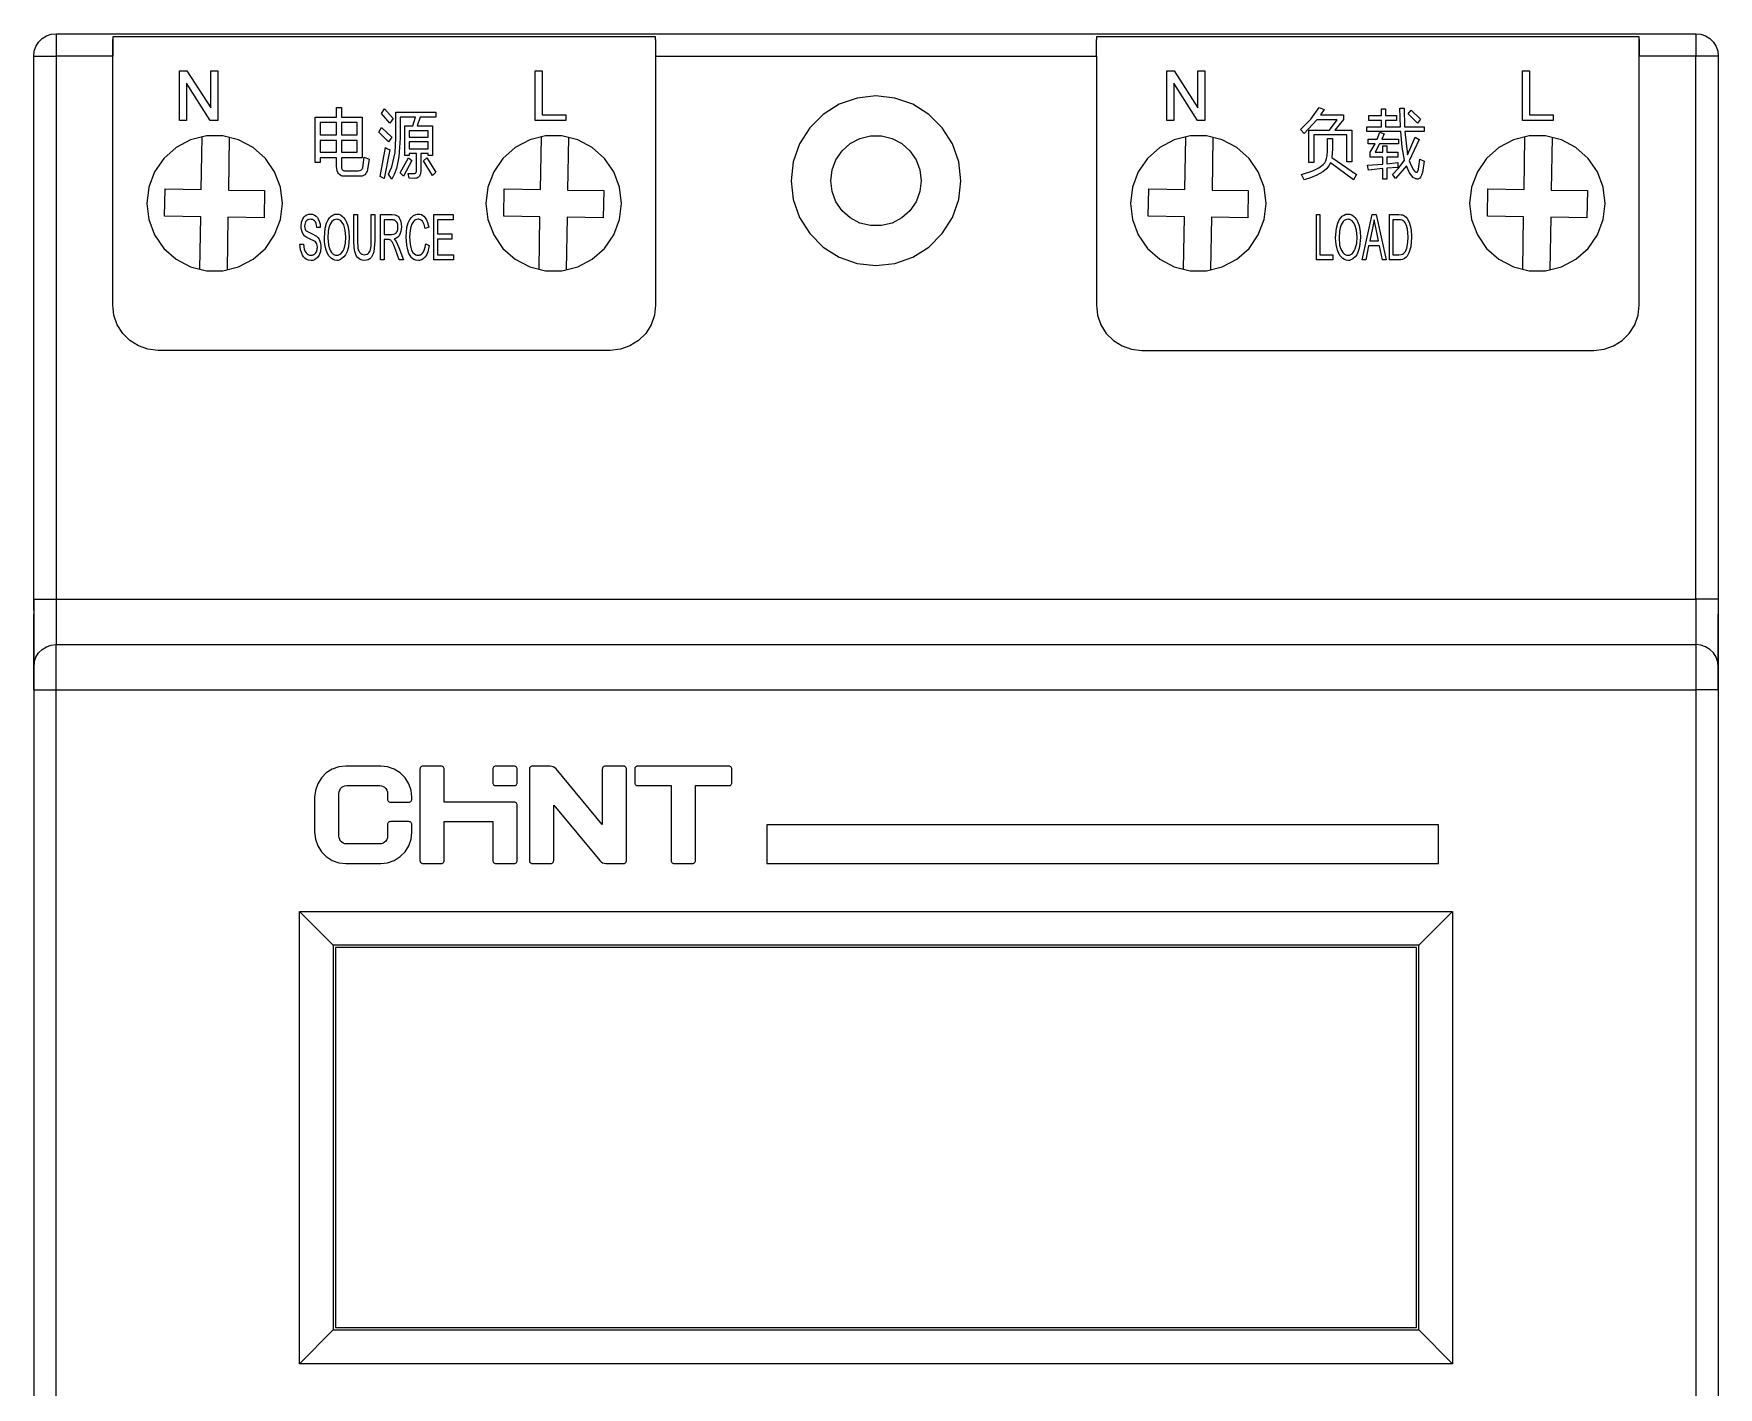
# Model space of a CAD drawing. Header units: millimetres. Extents: x 0 to 75, y 0 to 121.
# Drawn here: x 0 to 74.5, y 61.2 to 121.1 of the extents above; entities that cross this region are included whole.
import ezdxf

# ---------------------------------------------------------------- set-up
doc = ezdxf.new("R2010")
doc.units = ezdxf.units.MM

# ---------------------------------------------------------------- blocks, each defined once
blk = doc.blocks.new('CHINT_4c5fe683b9055cad9b0f251899391779_FACE_0')
at = {"color": 141, "linetype": 'Continuous', "true_color": 0x40d9ff}
for p, q in [((1, 121.067), (73.5, 121.067)), ((0, 96.067), (0, 120.067)), ((74.5, 120.067), (74.5, 96.067)), ((0, 95.567), (0, 96.067)), ((74.5, 96.067), (74.5, 95.567)), ((1, 94.067), (73.5, 94.067)), ((13.25, 80.767), (11.75, 82.267)), ((11.75, 82.267), (62.75, 82.267)), ((11.75, 62.267), (11.75, 82.267)), ((61.25, 80.767), (62.75, 82.267)), ((62.75, 82.267), (62.75, 62.267)), ((13.25, 80.767), (13.25, 63.767)), ((61.25, 80.767), (13.25, 80.767)), ((61.25, 63.767), (61.25, 80.767)), ((11.75, 62.267), (13.25, 63.767)), ((13.25, 63.767), (61.25, 63.767)), ((62.75, 62.267), (61.25, 63.767)), ((62.75, 62.267), (11.75, 62.267))]:
    blk.add_line(p, q, dxfattribs=at)
for points in [[(0, 120.067), (0.025, 120.29), (0.099, 120.501), (0.218, 120.691), (0.377, 120.849), (0.566, 120.968), (0.777, 121.042), (1, 121.067)], [(1, 121.067), (1, 121.042), (1, 120.968), (1, 120.849), (1, 120.691), (1, 120.501), (1, 120.29), (1, 120.067)], [(3.5, 120.81), (3.5, 120.067), (1, 120.067), (1, 96.067), (73.5, 96.067), (73.5, 120.067), (71, 120.067), (71, 120.81)], [(27.5, 120.81), (27.5, 120.933), (3.5, 120.933), (3.5, 120.81)], [(3.5, 120.067), (3.5, 120.275), (3.5, 120.474), (3.5, 120.655), (3.5, 120.81)], [(27.5, 120.81), (27.5, 120.067), (47, 120.067), (47, 120.81)], [(27.5, 120.81), (27.5, 120.655), (27.5, 120.474), (27.5, 120.275), (27.5, 120.067)], [(71, 120.81), (71, 120.933), (47, 120.933), (47, 120.81)], [(47, 120.067), (47, 120.275), (47, 120.474), (47, 120.655), (47, 120.81)], [(71, 120.81), (71, 120.655), (71, 120.474), (71, 120.275), (71, 120.067)], [(73.5, 121.067), (73.723, 121.042), (73.934, 120.968), (74.123, 120.849), (74.282, 120.691), (74.401, 120.501), (74.475, 120.29), (74.5, 120.067)], [(73.5, 121.067), (73.5, 121.042), (73.5, 120.968), (73.5, 120.849), (73.5, 120.691), (73.5, 120.501), (73.5, 120.29), (73.5, 120.067)], [(0, 120.067), (0.025, 120.067), (0.099, 120.067), (0.218, 120.067), (0.377, 120.067), (0.566, 120.067), (0.777, 120.067), (1, 120.067)], [(27.5, 120.067), (27.5, 109.067), (27.45, 108.622), (27.302, 108.199), (27.064, 107.82), (26.747, 107.504), (26.368, 107.265), (25.945, 107.117), (25.5, 107.067), (5.5, 107.067), (5.055, 107.117), (4.632, 107.265), (4.253, 107.504), (3.936, 107.82), (3.698, 108.199), (3.55, 108.622), (3.5, 109.067), (3.5, 120.067)], [(47, 120.067), (47, 109.067), (47.05, 108.622), (47.198, 108.199), (47.436, 107.82), (47.753, 107.504), (48.132, 107.265), (48.555, 107.117), (49, 107.067), (69, 107.067), (69.445, 107.117), (69.868, 107.265), (70.247, 107.504), (70.564, 107.82), (70.802, 108.199), (70.95, 108.622), (71, 109.067), (71, 120.067)], [(74.5, 120.067), (74.475, 120.067), (74.401, 120.067), (74.282, 120.067), (74.123, 120.067), (73.934, 120.067), (73.723, 120.067), (73.5, 120.067)], [(6.446, 117.233), (6.446, 119.433), (6.773, 119.433), (7.828, 117.792), (7.828, 119.433), (8.138, 119.433), (8.138, 117.233), (7.81, 117.233), (6.756, 118.875), (6.756, 117.233), (6.446, 117.233)], [(22.184, 119.433), (22.494, 119.433), (22.494, 117.487), (23.538, 117.487), (23.538, 117.233), (22.184, 117.233), (22.184, 119.433)], [(50.107, 117.233), (50.107, 119.433), (50.435, 119.433), (51.489, 117.792), (51.489, 119.433), (51.799, 119.433), (51.799, 117.233), (51.472, 117.233), (50.417, 118.875), (50.417, 117.233), (50.107, 117.233)], [(65.846, 117.233), (65.846, 119.433), (66.156, 119.433), (66.156, 117.487), (67.199, 117.487), (67.199, 117.233), (65.846, 117.233)], [(12.452, 117.384), (13.398, 117.384), (13.398, 117.811), (13.611, 117.811), (13.611, 117.384), (14.526, 117.384), (14.526, 115.585), (13.611, 115.585), (13.611, 115.205), (13.619, 115.127), (13.631, 115.089), (13.645, 115.064), (13.664, 115.042), (13.688, 115.024), (13.713, 115.014), (13.742, 115.008), (13.771, 115.006), (14.353, 115.006), (14.427, 115.015), (14.462, 115.028), (14.497, 115.049), (14.524, 115.076), (14.542, 115.105), (14.552, 115.129), (14.56, 115.154), (14.617, 115.616), (14.83, 115.516), (14.763, 115.069), (14.743, 114.996), (14.721, 114.94), (14.685, 114.882), (14.639, 114.833), (14.581, 114.795), (14.522, 114.774), (14.472, 114.765), (14.421, 114.762), (13.752, 114.762), (13.644, 114.775), (13.578, 114.799), (13.523, 114.836), (13.481, 114.881), (13.45, 114.933), (13.421, 115.009), (13.403, 115.109), (13.398, 115.21), (13.398, 115.585), (12.666, 115.585), (12.666, 115.372), (12.452, 115.372), (12.452, 117.384)], [(15.508, 117.75), (15.898, 117.316), (15.746, 117.11), (15.379, 117.544), (15.508, 117.75)], [(33.594, 115.402), (33.5, 114.567), (33.594, 113.733), (33.871, 112.94), (34.318, 112.229), (34.912, 111.635), (35.623, 111.189), (36.416, 110.911), (37.25, 110.817), (38.084, 110.911), (38.877, 111.189), (39.588, 111.635), (40.182, 112.229), (40.629, 112.94), (40.906, 113.733), (41, 114.567), (40.906, 115.402), (40.629, 116.194), (40.182, 116.905), (39.588, 117.499), (38.877, 117.946), (38.084, 118.223), (37.25, 118.317), (36.416, 118.223), (35.623, 117.946), (34.912, 117.499), (34.318, 116.905), (33.871, 116.194), (33.594, 115.402)], [(56.396, 116.805), (57.303, 116.805), (57.65, 117.262), (56.743, 117.262), (56.18, 116.653), (56.03, 116.828), (56.481, 117.287), (56.854, 117.811), (57.067, 117.715), (56.906, 117.476), (57.921, 117.476), (57.921, 117.275), (57.547, 116.805), (58.287, 116.805), (58.287, 115.403), (58.073, 115.403), (58.073, 116.592), (56.61, 116.592), (56.61, 115.372), (56.396, 115.372), (56.396, 116.805)], [(60.378, 115.138), (60.626, 115.476), (60.518, 116.045), (60.458, 116.744), (58.957, 116.744), (58.957, 116.957), (59.598, 116.957), (59.598, 117.232), (59.049, 117.232), (59.049, 117.445), (59.598, 117.445), (59.598, 117.75), (59.78, 117.75), (59.78, 117.445), (60.268, 117.445), (60.268, 117.232), (59.78, 117.232), (59.78, 116.957), (60.448, 116.957), (60.421, 117.781), (60.604, 117.781), (60.623, 116.957), (61.488, 116.957), (61.488, 116.744), (60.633, 116.744), (60.757, 115.718), (61.091, 116.5), (61.274, 116.397), (60.83, 115.443), (60.913, 115.236), (61.023, 115.042), (61.07, 114.986), (61.098, 114.963), (61.11, 114.955), (61.123, 114.951), (61.15, 114.945), (61.169, 114.948), (61.182, 114.953), (61.194, 114.962), (61.204, 114.972), (61.215, 114.988), (61.234, 115.031), (61.244, 115.077), (61.305, 115.524), (61.488, 115.438), (61.413, 114.936), (61.376, 114.807), (61.329, 114.721), (61.296, 114.683), (61.265, 114.661), (61.239, 114.649), (61.213, 114.643), (61.186, 114.64), (61.148, 114.644), (61.12, 114.65), (61.06, 114.676), (61.006, 114.715), (60.943, 114.778), (60.882, 114.859), (60.829, 114.946), (60.704, 115.224), (60.23, 114.671), (60.164, 114.76), (60.085, 114.838), (60.378, 115.138)], [(12.666, 116.592), (13.398, 116.592), (13.398, 117.14), (12.666, 117.14), (12.666, 116.592)], [(14.312, 117.14), (13.611, 117.14), (13.611, 116.592), (14.312, 116.592), (14.312, 117.14)], [(16.774, 116.988), (16.881, 117.384), (16.202, 117.384), (16.202, 116.456), (16.152, 115.623), (16.046, 115.113), (15.947, 114.849), (15.831, 114.64), (15.684, 114.854), (15.845, 115.177), (15.985, 115.808), (16.02, 116.455), (16.02, 117.598), (17.788, 117.598), (17.788, 117.384), (17.094, 117.384), (16.957, 116.988), (17.635, 116.988), (17.635, 115.677), (17.452, 115.677), (17.452, 115.768), (17.117, 115.768), (17.117, 115.014), (17.103, 114.879), (17.082, 114.814), (17.057, 114.769), (17.024, 114.732), (16.986, 114.705), (16.947, 114.687), (16.893, 114.674), (16.839, 114.671), (16.606, 114.674), (16.568, 114.884), (16.807, 114.884), (16.845, 114.888), (16.871, 114.898), (16.889, 114.909), (16.903, 114.924), (16.915, 114.942), (16.923, 114.962), (16.932, 115), (16.934, 115.038), (16.934, 115.768), (16.599, 115.768), (16.599, 115.677), (16.416, 115.677), (16.416, 116.988), (16.774, 116.988)], [(60.787, 117.531), (60.91, 117.689), (61.335, 117.296), (61.191, 117.11), (60.787, 117.531)], [(5.087, 114.285), (5, 113.567), (5.087, 112.849), (5.344, 112.173), (5.754, 111.578), (6.296, 111.098), (6.936, 110.762), (7.638, 110.589), (8.362, 110.589), (9.064, 110.762), (9.704, 111.098), (10.246, 111.578), (10.656, 112.173), (10.913, 112.849), (11, 113.567), (10.913, 114.285), (10.656, 114.961), (10.246, 115.557), (9.704, 116.036), (9.064, 116.372), (8.362, 116.545), (7.638, 116.545), (6.936, 116.372), (6.296, 116.036), (5.754, 115.557), (5.344, 114.961), (5.087, 114.285)], [(7.35, 110.66), (7.39, 112.978), (5.79, 113.005), (5.811, 114.205), (7.41, 114.177), (7.45, 116.499)], [(8.65, 116.474), (8.61, 114.157), (10.21, 114.129), (10.189, 112.93), (8.59, 112.957), (8.55, 110.635)], [(12.666, 115.829), (13.398, 115.829), (13.398, 116.348), (12.666, 116.348), (12.666, 115.829)], [(14.312, 115.829), (14.312, 116.348), (13.611, 116.348), (13.611, 115.829), (14.312, 115.829)], [(15.384, 116.927), (15.837, 116.492), (15.692, 116.287), (15.257, 116.721), (15.384, 116.927)], [(17.452, 116.774), (16.599, 116.774), (16.599, 116.5), (17.452, 116.5), (17.452, 116.774)], [(16.599, 115.982), (17.452, 115.982), (17.452, 116.287), (16.599, 116.287), (16.599, 115.982)], [(20.087, 114.285), (20, 113.567), (20.087, 112.849), (20.344, 112.173), (20.754, 111.578), (21.296, 111.098), (21.936, 110.762), (22.638, 110.589), (23.362, 110.589), (24.064, 110.762), (24.704, 111.098), (25.246, 111.578), (25.656, 112.173), (25.913, 112.849), (26, 113.567), (25.913, 114.285), (25.656, 114.961), (25.246, 115.557), (24.704, 116.036), (24.064, 116.372), (23.362, 116.545), (22.638, 116.545), (21.936, 116.372), (21.296, 116.036), (20.754, 115.557), (20.344, 114.961), (20.087, 114.285)], [(22.35, 110.66), (22.39, 112.978), (20.79, 113.005), (20.811, 114.205), (22.41, 114.177), (22.45, 116.499)], [(23.65, 116.474), (23.61, 114.157), (25.21, 114.129), (25.189, 112.93), (23.59, 112.957), (23.55, 110.635)], [(35.308, 114.089), (35.25, 114.567), (35.308, 115.046), (35.479, 115.497), (35.753, 115.893), (36.114, 116.213), (36.541, 116.437), (37.009, 116.553), (37.491, 116.553), (37.959, 116.437), (38.386, 116.213), (38.747, 115.893), (39.021, 115.497), (39.192, 115.046), (39.25, 114.567), (39.192, 114.089), (39.021, 113.638), (38.747, 113.241), (38.386, 112.921), (37.959, 112.697), (37.491, 112.582), (37.009, 112.582), (36.541, 112.697), (36.114, 112.921), (35.753, 113.241), (35.479, 113.638), (35.308, 114.089)], [(48.587, 114.285), (48.5, 113.567), (48.587, 112.849), (48.844, 112.173), (49.254, 111.578), (49.796, 111.098), (50.436, 110.762), (51.138, 110.589), (51.862, 110.589), (52.564, 110.762), (53.204, 111.098), (53.746, 111.578), (54.156, 112.173), (54.413, 112.849), (54.5, 113.567), (54.413, 114.285), (54.156, 114.961), (53.746, 115.557), (53.204, 116.036), (52.564, 116.372), (51.862, 116.545), (51.138, 116.545), (50.436, 116.372), (49.796, 116.036), (49.254, 115.557), (48.844, 114.961), (48.587, 114.285)], [(50.85, 110.66), (50.89, 112.978), (49.29, 113.005), (49.311, 114.205), (50.91, 114.177), (50.95, 116.499)], [(52.15, 116.474), (52.11, 114.157), (53.71, 114.129), (53.689, 112.93), (52.09, 112.957), (52.05, 110.635)], [(56.827, 115.137), (57.028, 115.282), (57.095, 115.357), (57.144, 115.445), (57.18, 115.55), (57.205, 115.672), (57.22, 115.907), (57.22, 116.439), (57.433, 116.439), (57.433, 115.972), (57.409, 115.596), (58.5, 114.846), (58.366, 114.61), (57.351, 115.358), (57.277, 115.219), (57.177, 115.098), (57.016, 114.964), (56.743, 114.809), (56.465, 114.697), (56.178, 114.61), (56.061, 114.846), (56.57, 115.009), (56.827, 115.137)], [(59.32, 115.829), (59.659, 115.829), (59.659, 116.104), (59.841, 116.104), (59.841, 115.829), (60.329, 115.829), (60.329, 115.616), (59.841, 115.616), (59.841, 115.321), (60.329, 115.372), (60.329, 115.159), (59.841, 115.12), (59.841, 114.64), (59.659, 114.64), (59.659, 115.102), (59.028, 115.037), (58.988, 115.25), (59.659, 115.305), (59.659, 115.616), (59.11, 115.616), (59.11, 115.836), (59.319, 116.195), (59.018, 116.195), (59.018, 116.409), (59.412, 116.409), (59.537, 116.714), (59.72, 116.639), (59.615, 116.409), (60.36, 116.409), (60.36, 116.195), (59.52, 116.195), (59.32, 115.829)], [(63.587, 114.285), (63.5, 113.567), (63.587, 112.849), (63.844, 112.173), (64.254, 111.578), (64.796, 111.098), (65.436, 110.762), (66.138, 110.589), (66.862, 110.589), (67.564, 110.762), (68.204, 111.098), (68.746, 111.578), (69.156, 112.173), (69.413, 112.849), (69.5, 113.567), (69.413, 114.285), (69.156, 114.961), (68.746, 115.557), (68.204, 116.036), (67.564, 116.372), (66.862, 116.545), (66.138, 116.545), (65.436, 116.372), (64.796, 116.036), (64.254, 115.557), (63.844, 114.961), (63.587, 114.285)], [(65.85, 110.66), (65.89, 112.978), (64.29, 113.005), (64.311, 114.205), (65.91, 114.177), (65.95, 116.499)], [(67.15, 116.474), (67.11, 114.157), (68.71, 114.129), (68.689, 112.93), (67.09, 112.957), (67.05, 110.635)], [(15.318, 114.755), (15.562, 116.043), (15.65, 115.981), (15.745, 115.934), (15.501, 114.671), (15.318, 114.755)], [(16.576, 115.585), (16.721, 115.46), (16.347, 114.762), (16.202, 114.91), (16.576, 115.585)], [(17.788, 114.947), (17.643, 114.793), (17.239, 115.454), (17.384, 115.585), (17.788, 114.947)], [(11.777, 111.759), (11.931, 111.759), (11.963, 111.544), (12.003, 111.442), (12.044, 111.381), (12.088, 111.338), (12.144, 111.301), (12.202, 111.279), (12.233, 111.274), (12.265, 111.272), (12.325, 111.279), (12.383, 111.299), (12.433, 111.333), (12.475, 111.378), (12.506, 111.43), (12.532, 111.507), (12.543, 111.564), (12.546, 111.621), (12.535, 111.725), (12.52, 111.774), (12.493, 111.824), (12.46, 111.861), (12.42, 111.891), (12.204, 111.994), (12.078, 112.056), (11.996, 112.113), (11.919, 112.2), (11.868, 112.304), (11.838, 112.416), (11.83, 112.48), (11.828, 112.545), (11.848, 112.729), (11.905, 112.886), (11.946, 112.95), (12.003, 113.009), (12.074, 113.055), (12.153, 113.084), (12.195, 113.09), (12.237, 113.093), (12.336, 113.082), (12.42, 113.05), (12.487, 113.005), (12.544, 112.947), (12.587, 112.879), (12.63, 112.78), (12.662, 112.643), (12.674, 112.503), (12.521, 112.503), (12.492, 112.67), (12.458, 112.748), (12.438, 112.776), (12.419, 112.798), (12.381, 112.827), (12.328, 112.851), (12.286, 112.859), (12.244, 112.862), (12.169, 112.854), (12.118, 112.836), (12.079, 112.812), (12.05, 112.782), (12.027, 112.746), (12.003, 112.695), (11.987, 112.63), (11.982, 112.564), (11.989, 112.482), (12.003, 112.433), (12.026, 112.387), (12.056, 112.352), (12.106, 112.316), (12.308, 112.222), (12.505, 112.118), (12.57, 112.056), (12.621, 111.982), (12.659, 111.9), (12.683, 111.814), (12.696, 111.725), (12.7, 111.635), (12.678, 111.439), (12.618, 111.272), (12.553, 111.175), (12.481, 111.109), (12.411, 111.069), (12.342, 111.048), (12.271, 111.042), (12.154, 111.055), (12.064, 111.089), (11.991, 111.139), (11.931, 111.205), (11.883, 111.28), (11.837, 111.389), (11.802, 111.518), (11.784, 111.638), (11.777, 111.759)], [(13.36, 113.09), (13.406, 113.093), (13.492, 113.083), (13.573, 113.053), (13.645, 113.006), (13.708, 112.946), (13.778, 112.854), (13.838, 112.74), (13.894, 112.576), (13.942, 112.322), (13.956, 112.064), (13.915, 111.641), (13.856, 111.437), (13.787, 111.293), (13.717, 111.197), (13.619, 111.11), (13.532, 111.065), (13.47, 111.047), (13.405, 111.042), (13.321, 111.051), (13.242, 111.08), (13.171, 111.125), (13.109, 111.182), (13.056, 111.248), (12.998, 111.345), (12.934, 111.501), (12.876, 111.748), (12.859, 111.894), (12.854, 112.041), (12.891, 112.474), (12.949, 112.684), (13.019, 112.832), (13.088, 112.933), (13.153, 112.998), (13.227, 113.049), (13.314, 113.082), (13.36, 113.09)], [(13.787, 111.804), (13.803, 112.066), (13.776, 112.389), (13.709, 112.616), (13.649, 112.721), (13.588, 112.789), (13.532, 112.829), (13.485, 112.85), (13.446, 112.859), (13.407, 112.862), (13.346, 112.855), (13.289, 112.834), (13.237, 112.802), (13.192, 112.76), (13.141, 112.696), (13.096, 112.616), (13.052, 112.488), (13.024, 112.332), (13.008, 112.038), (13.035, 111.724), (13.077, 111.572), (13.127, 111.465), (13.177, 111.392), (13.247, 111.325), (13.303, 111.292), (13.353, 111.277), (13.404, 111.272), (13.47, 111.28), (13.531, 111.304), (13.585, 111.342), (13.631, 111.389), (13.68, 111.461), (13.723, 111.55), (13.787, 111.804)], [(14.931, 113.067), (15.085, 113.067), (15.085, 111.917), (15.042, 111.426), (15.003, 111.31), (14.935, 111.193), (14.866, 111.12), (14.794, 111.076), (14.712, 111.049), (14.626, 111.042), (14.533, 111.05), (14.445, 111.078), (14.374, 111.123), (14.32, 111.176), (14.277, 111.237), (14.243, 111.305), (14.202, 111.434), (14.175, 111.606), (14.162, 111.917), (14.162, 113.067), (14.315, 113.067), (14.315, 111.93), (14.337, 111.584), (14.353, 111.518), (14.374, 111.463), (14.406, 111.406), (14.448, 111.358), (14.492, 111.327), (14.52, 111.314), (14.55, 111.305), (14.612, 111.298), (14.679, 111.303), (14.743, 111.322), (14.79, 111.35), (14.827, 111.384), (14.856, 111.425), (14.877, 111.469), (14.895, 111.526), (14.919, 111.673), (14.931, 111.93), (14.931, 113.067)], [(15.341, 111.067), (15.341, 113.067), (15.853, 113.067), (15.982, 113.055), (16.044, 113.037), (16.087, 113.014), (16.132, 112.976), (16.165, 112.932), (16.199, 112.868), (16.235, 112.764), (16.257, 112.647), (16.264, 112.528), (16.242, 112.325), (16.197, 112.198), (16.158, 112.132), (16.102, 112.07), (16.03, 112.022), (15.985, 112.004), (15.939, 111.99), (15.987, 111.942), (16.027, 111.888), (16.149, 111.619), (16.348, 111.067), (16.167, 111.067), (16.014, 111.489), (15.927, 111.715), (15.858, 111.86), (15.815, 111.916), (15.787, 111.938), (15.757, 111.955), (15.715, 111.963), (15.672, 111.965), (15.495, 111.965), (15.495, 111.067), (15.341, 111.067)], [(15.89, 112.835), (15.86, 112.836), (15.495, 112.836), (15.495, 112.195), (15.823, 112.195), (15.906, 112.202), (15.97, 112.222), (16.005, 112.243), (16.038, 112.276), (16.064, 112.315), (16.083, 112.358), (16.1, 112.418), (16.108, 112.47), (16.11, 112.522), (16.099, 112.632), (16.086, 112.678), (16.069, 112.717), (16.036, 112.767), (16.005, 112.795), (15.965, 112.818), (15.92, 112.831), (15.89, 112.835)], [(17.341, 111.773), (17.495, 111.707), (17.426, 111.418), (17.366, 111.281), (17.303, 111.189), (17.245, 111.128), (17.169, 111.077), (17.097, 111.051), (17.056, 111.044), (17.015, 111.042), (16.907, 111.054), (16.816, 111.088), (16.751, 111.132), (16.7, 111.183), (16.645, 111.26), (16.596, 111.354), (16.541, 111.508), (16.498, 111.712), (16.469, 112.082), (16.508, 112.501), (16.565, 112.704), (16.633, 112.846), (16.703, 112.942), (16.801, 113.027), (16.898, 113.074), (16.955, 113.088), (17.014, 113.093), (17.08, 113.087), (17.145, 113.068), (17.204, 113.036), (17.256, 112.995), (17.315, 112.927), (17.367, 112.841), (17.419, 112.718), (17.448, 112.616), (17.469, 112.511), (17.315, 112.451), (17.268, 112.632), (17.23, 112.717), (17.19, 112.775), (17.153, 112.811), (17.104, 112.842), (17.059, 112.857), (17.033, 112.861), (17.007, 112.862), (16.943, 112.855), (16.888, 112.836), (16.843, 112.809), (16.804, 112.775), (16.76, 112.72), (16.721, 112.652), (16.676, 112.533), (16.644, 112.373), (16.623, 112.083), (16.645, 111.757), (16.674, 111.615), (16.712, 111.502), (16.774, 111.396), (16.839, 111.331), (16.897, 111.295), (16.947, 111.278), (17, 111.272), (17.054, 111.278), (17.082, 111.286), (17.106, 111.297), (17.153, 111.326), (17.193, 111.364), (17.236, 111.424), (17.274, 111.497), (17.316, 111.633), (17.341, 111.773)], [(17.7, 111.067), (17.7, 113.067), (18.546, 113.067), (18.546, 112.836), (17.854, 112.836), (17.854, 112.221), (18.495, 112.221), (18.495, 111.99), (17.854, 111.99), (17.854, 111.298), (18.572, 111.298), (18.572, 111.067), (17.7, 111.067)], [(56.728, 111.067), (56.728, 113.067), (56.882, 113.067), (56.882, 111.298), (57.446, 111.298), (57.446, 111.067), (56.728, 111.067)], [(58.08, 113.09), (58.126, 113.093), (58.212, 113.083), (58.293, 113.053), (58.366, 113.006), (58.428, 112.946), (58.498, 112.854), (58.558, 112.74), (58.615, 112.576), (58.663, 112.322), (58.677, 112.064), (58.636, 111.641), (58.577, 111.437), (58.508, 111.293), (58.438, 111.197), (58.34, 111.11), (58.253, 111.065), (58.19, 111.047), (58.126, 111.042), (58.042, 111.051), (57.962, 111.08), (57.891, 111.125), (57.829, 111.182), (57.776, 111.248), (57.718, 111.345), (57.654, 111.501), (57.597, 111.748), (57.58, 111.894), (57.574, 112.041), (57.612, 112.474), (57.67, 112.684), (57.739, 112.832), (57.809, 112.933), (57.873, 112.998), (57.948, 113.049), (58.035, 113.082), (58.08, 113.09)], [(58.507, 111.804), (58.523, 112.066), (58.496, 112.389), (58.429, 112.616), (58.369, 112.721), (58.308, 112.789), (58.253, 112.829), (58.206, 112.85), (58.167, 112.859), (58.127, 112.862), (58.067, 112.855), (58.009, 112.834), (57.957, 112.802), (57.912, 112.76), (57.862, 112.696), (57.816, 112.616), (57.773, 112.488), (57.744, 112.332), (57.728, 112.038), (57.755, 111.724), (57.798, 111.572), (57.848, 111.465), (57.897, 111.392), (57.967, 111.325), (58.024, 111.292), (58.073, 111.277), (58.125, 111.272), (58.19, 111.28), (58.251, 111.304), (58.305, 111.342), (58.351, 111.389), (58.401, 111.461), (58.444, 111.55), (58.507, 111.804)], [(58.744, 111.067), (59.191, 113.067), (59.368, 113.067), (59.815, 111.067), (59.651, 111.067), (59.522, 111.683), (59.037, 111.683), (58.908, 111.067), (58.744, 111.067)], [(59.085, 111.913), (59.474, 111.913), (59.364, 112.432), (59.279, 112.836), (59.201, 112.465), (59.085, 111.913)], [(60.7, 112.954), (60.747, 112.895), (60.834, 112.731), (60.913, 112.409), (60.933, 112.078), (60.898, 111.651), (60.819, 111.376), (60.741, 111.235), (60.683, 111.17), (60.617, 111.122), (60.535, 111.088), (60.46, 111.072), (60.384, 111.067), (59.959, 111.067), (59.959, 113.067), (60.365, 113.067), (60.471, 113.062), (60.527, 113.053), (60.575, 113.038), (60.642, 113.003), (60.7, 112.954)], [(60.113, 112.836), (60.113, 111.298), (60.368, 111.298), (60.481, 111.309), (60.536, 111.326), (60.584, 111.354), (60.627, 111.393), (60.66, 111.439), (60.722, 111.587), (60.768, 111.833), (60.779, 112.082), (60.755, 112.422), (60.711, 112.587), (60.655, 112.702), (60.617, 112.753), (60.594, 112.776), (60.568, 112.795), (60.516, 112.818), (60.441, 112.833), (60.364, 112.836), (60.113, 112.836)], [(0, 96.067), (0, 95.4), (0, 92.067), (0, 12.467), (0, 11.967)], [(0, 96.067), (0.025, 96.067), (0.099, 96.067), (0.218, 96.067), (0.377, 96.067), (0.566, 96.067), (0.777, 96.067), (1, 96.067)], [(0.025, 93.29), (0, 93.067), (0, 93.142), (0, 93.364), (0, 93.722), (0, 94.197), (0, 94.766), (0, 95.4)], [(1, 96.067), (1, 95.622), (1, 95.199), (1, 94.82), (1, 94.504), (1, 94.265), (1, 94.117), (1, 94.067)], [(73.5, 96.067), (73.5, 95.622), (73.5, 95.199), (73.5, 94.82), (73.5, 94.504), (73.5, 94.265), (73.5, 94.117), (73.5, 94.067)], [(74.5, 96.067), (74.475, 96.067), (74.401, 96.067), (74.282, 96.067), (74.123, 96.067), (73.934, 96.067), (73.723, 96.067), (73.5, 96.067)], [(74.5, 96.067), (74.5, 95.4), (74.5, 92.067), (74.5, 12.467), (74.5, 11.967)], [(74.5, 93.067), (74.5, 93.142), (74.5, 93.364), (74.5, 93.722), (74.5, 94.197), (74.5, 94.766), (74.5, 95.4)], [(0.025, 93.29), (0.099, 93.501), (0.218, 93.691), (0.377, 93.849), (0.566, 93.968), (0.777, 94.042), (1, 94.067)], [(1, 92.067), (1, 92.512), (1, 92.935), (1, 93.314), (1, 93.631), (1, 93.869), (1, 94.017), (1, 94.067)], [(74.5, 93.067), (74.475, 93.29), (74.401, 93.501), (74.282, 93.691), (74.123, 93.849), (73.934, 93.968), (73.723, 94.042), (73.5, 94.067)], [(73.5, 94.067), (73.5, 94.017), (73.5, 93.869), (73.5, 93.631), (73.5, 93.314), (73.5, 92.935), (73.5, 92.512), (73.5, 92.067)], [(0, 92.067), (0, 92.29), (0, 92.501), (0, 92.691), (0, 92.849), (0, 92.968), (0, 93.042), (0.025, 93.29)], [(74.5, 92.067), (74.5, 92.29), (74.5, 92.501), (74.5, 92.691), (74.5, 92.849), (74.5, 92.968), (74.5, 93.042), (74.5, 93.067)], [(0, 92.067), (0.025, 92.067), (0.099, 92.067), (0.218, 92.067), (0.377, 92.067), (0.566, 92.067), (0.777, 92.067), (1, 92.067)], [(7.5, 11.967), (1, 11.967), (1, 12.467), (1, 92.067), (73.5, 92.067), (73.5, 12.467), (73.5, 11.967), (67, 11.967)], [(74.5, 92.067), (74.475, 92.067), (74.401, 92.067), (74.282, 92.067), (74.123, 92.067), (73.934, 92.067), (73.723, 92.067), (73.5, 92.067)], [(13.498, 85.589), (13.498, 87.481), (13.507, 87.558), (13.533, 87.63), (13.574, 87.696), (13.628, 87.75), (13.693, 87.791), (13.766, 87.817), (13.843, 87.825), (15.305, 87.825), (15.381, 87.817), (15.454, 87.791), (15.519, 87.75), (15.574, 87.696), (15.615, 87.63), (15.64, 87.558), (15.649, 87.481), (15.649, 87.223), (15.652, 87.194), (15.662, 87.167), (15.677, 87.143), (15.697, 87.122), (15.722, 87.107), (15.749, 87.097), (15.778, 87.094), (16.595, 87.094), (16.624, 87.097), (16.651, 87.107), (16.675, 87.122), (16.696, 87.143), (16.711, 87.167), (16.721, 87.194), (16.724, 87.223), (16.724, 87.309), (16.689, 87.615), (16.588, 87.906), (16.424, 88.167), (16.206, 88.385), (15.945, 88.549), (15.654, 88.651), (15.348, 88.685), (13.8, 88.685), (13.493, 88.651), (13.202, 88.549), (12.941, 88.385), (12.724, 88.167), (12.56, 87.906), (12.458, 87.615), (12.423, 87.309), (12.423, 85.761), (12.458, 85.455), (12.56, 85.164), (12.724, 84.903), (12.941, 84.685), (13.202, 84.521), (13.493, 84.419), (13.8, 84.385), (15.348, 84.385), (15.654, 84.419), (15.945, 84.521), (16.206, 84.685), (16.424, 84.903), (16.588, 85.164), (16.689, 85.455), (16.724, 85.761), (16.724, 86.105), (16.721, 86.134), (16.711, 86.161), (16.696, 86.185), (16.675, 86.206), (16.651, 86.221), (16.624, 86.231), (16.595, 86.234), (15.778, 86.234), (15.749, 86.231), (15.722, 86.221), (15.697, 86.206), (15.677, 86.185), (15.662, 86.161), (15.652, 86.134), (15.649, 86.105), (15.649, 85.589), (15.64, 85.512), (15.615, 85.44), (15.574, 85.374), (15.519, 85.32), (15.454, 85.279), (15.381, 85.253), (15.305, 85.245), (13.843, 85.245), (13.766, 85.253), (13.693, 85.279), (13.628, 85.32), (13.574, 85.374), (13.533, 85.44), (13.507, 85.512), (13.498, 85.589)], [(18.158, 87.094), (18.158, 88.556), (18.154, 88.585), (18.145, 88.612), (18.129, 88.637), (18.109, 88.657), (18.084, 88.673), (18.057, 88.682), (18.028, 88.685), (17.211, 88.685), (17.183, 88.682), (17.155, 88.673), (17.131, 88.657), (17.11, 88.637), (17.095, 88.612), (17.086, 88.585), (17.082, 88.556), (17.082, 84.514), (17.086, 84.485), (17.095, 84.458), (17.11, 84.433), (17.131, 84.413), (17.155, 84.397), (17.183, 84.388), (17.211, 84.385), (18.028, 84.385), (18.057, 84.388), (18.084, 84.397), (18.109, 84.413), (18.129, 84.433), (18.145, 84.458), (18.154, 84.485), (18.158, 84.514), (18.158, 86.234), (20.308, 86.234), (20.308, 84.514), (20.311, 84.485), (20.321, 84.458), (20.336, 84.433), (20.356, 84.413), (20.381, 84.397), (20.408, 84.388), (20.437, 84.385), (21.254, 84.385), (21.283, 84.388), (21.31, 84.397), (21.334, 84.413), (21.355, 84.433), (21.37, 84.458), (21.38, 84.485), (21.383, 84.514), (21.383, 86.965), (21.38, 86.994), (21.37, 87.021), (21.355, 87.046), (21.334, 87.066), (21.31, 87.081), (21.283, 87.091), (21.254, 87.094), (18.158, 87.094)], [(20.408, 87.828), (20.437, 87.825), (21.254, 87.825), (21.283, 87.828), (21.31, 87.838), (21.334, 87.853), (21.355, 87.874), (21.37, 87.898), (21.38, 87.926), (21.383, 87.954), (21.383, 88.556), (21.38, 88.585), (21.37, 88.612), (21.355, 88.637), (21.334, 88.657), (21.31, 88.673), (21.283, 88.682), (21.254, 88.685), (20.437, 88.685), (20.408, 88.682), (20.381, 88.673), (20.356, 88.657), (20.336, 88.637), (20.321, 88.612), (20.311, 88.585), (20.308, 88.556), (20.308, 87.954), (20.311, 87.926), (20.321, 87.898), (20.336, 87.874), (20.356, 87.853), (20.381, 87.838), (20.408, 87.828)], [(22.909, 88.677), (22.835, 88.685), (22.05, 88.685), (22.021, 88.682), (21.994, 88.673), (21.969, 88.657), (21.949, 88.637), (21.933, 88.612), (21.924, 88.585), (21.921, 88.556), (21.921, 84.514), (21.924, 84.485), (21.933, 84.458), (21.949, 84.433), (21.969, 84.413), (21.994, 84.397), (22.021, 84.388), (22.05, 84.385), (22.867, 84.385), (22.895, 84.388), (22.923, 84.397), (22.947, 84.413), (22.968, 84.433), (22.983, 84.458), (22.992, 84.485), (22.996, 84.514), (22.996, 86.965), (25.043, 84.509), (25.097, 84.456), (25.161, 84.417), (25.232, 84.393), (25.307, 84.385), (26.092, 84.385), (26.121, 84.388), (26.148, 84.397), (26.173, 84.413), (26.193, 84.433), (26.208, 84.458), (26.218, 84.485), (26.221, 84.514), (26.221, 88.556), (26.218, 88.585), (26.208, 88.612), (26.193, 88.637), (26.173, 88.657), (26.148, 88.673), (26.121, 88.682), (26.092, 88.685), (25.275, 88.685), (25.246, 88.682), (25.219, 88.673), (25.195, 88.657), (25.174, 88.637), (25.159, 88.612), (25.149, 88.585), (25.146, 88.556), (25.146, 86.105), (23.099, 88.562), (23.045, 88.614), (22.98, 88.653), (22.909, 88.677)], [(28.192, 87.825), (28.192, 84.514), (28.196, 84.485), (28.205, 84.458), (28.22, 84.433), (28.241, 84.413), (28.265, 84.397), (28.293, 84.388), (28.321, 84.385), (29.138, 84.385), (29.167, 84.388), (29.194, 84.397), (29.219, 84.413), (29.239, 84.433), (29.255, 84.458), (29.264, 84.485), (29.267, 84.514), (29.267, 87.825), (30.751, 87.825), (30.78, 87.828), (30.807, 87.838), (30.832, 87.853), (30.852, 87.874), (30.867, 87.898), (30.877, 87.926), (30.88, 87.954), (30.88, 88.556), (30.877, 88.585), (30.867, 88.612), (30.852, 88.637), (30.832, 88.657), (30.807, 88.673), (30.78, 88.682), (30.751, 88.685), (26.709, 88.685), (26.68, 88.682), (26.653, 88.673), (26.628, 88.657), (26.608, 88.637), (26.592, 88.612), (26.583, 88.585), (26.58, 88.556), (26.58, 87.954), (26.583, 87.926), (26.592, 87.898), (26.608, 87.874), (26.628, 87.853), (26.653, 87.838), (26.68, 87.828), (26.709, 87.825), (28.192, 87.825)], [(32.415, 86.085), (32.415, 84.385), (62.129, 84.385), (62.129, 86.085), (32.415, 86.085)], [(13.35, 63.867), (61.15, 63.867), (61.15, 80.667), (13.35, 80.667), (13.35, 63.867)]]:
    blk.add_lwpolyline(points, dxfattribs=at)
blk = doc.blocks.new('CHINT_4c5fe683b9055cad9b0f251899391779')
at = {"color": 141, "true_color": 0x40d9ff}
blk.add_blockref('CHINT_4c5fe683b9055cad9b0f251899391779_FACE_0', (0, 0), dxfattribs=at)

msp = doc.modelspace()

# ---------------------------------------------------------------- block references
at = {"color": 141, "true_color": 0x40d9ff}
msp.add_blockref('CHINT_4c5fe683b9055cad9b0f251899391779', (0, 0), dxfattribs=at)

doc.saveas('drawing.dxf')
